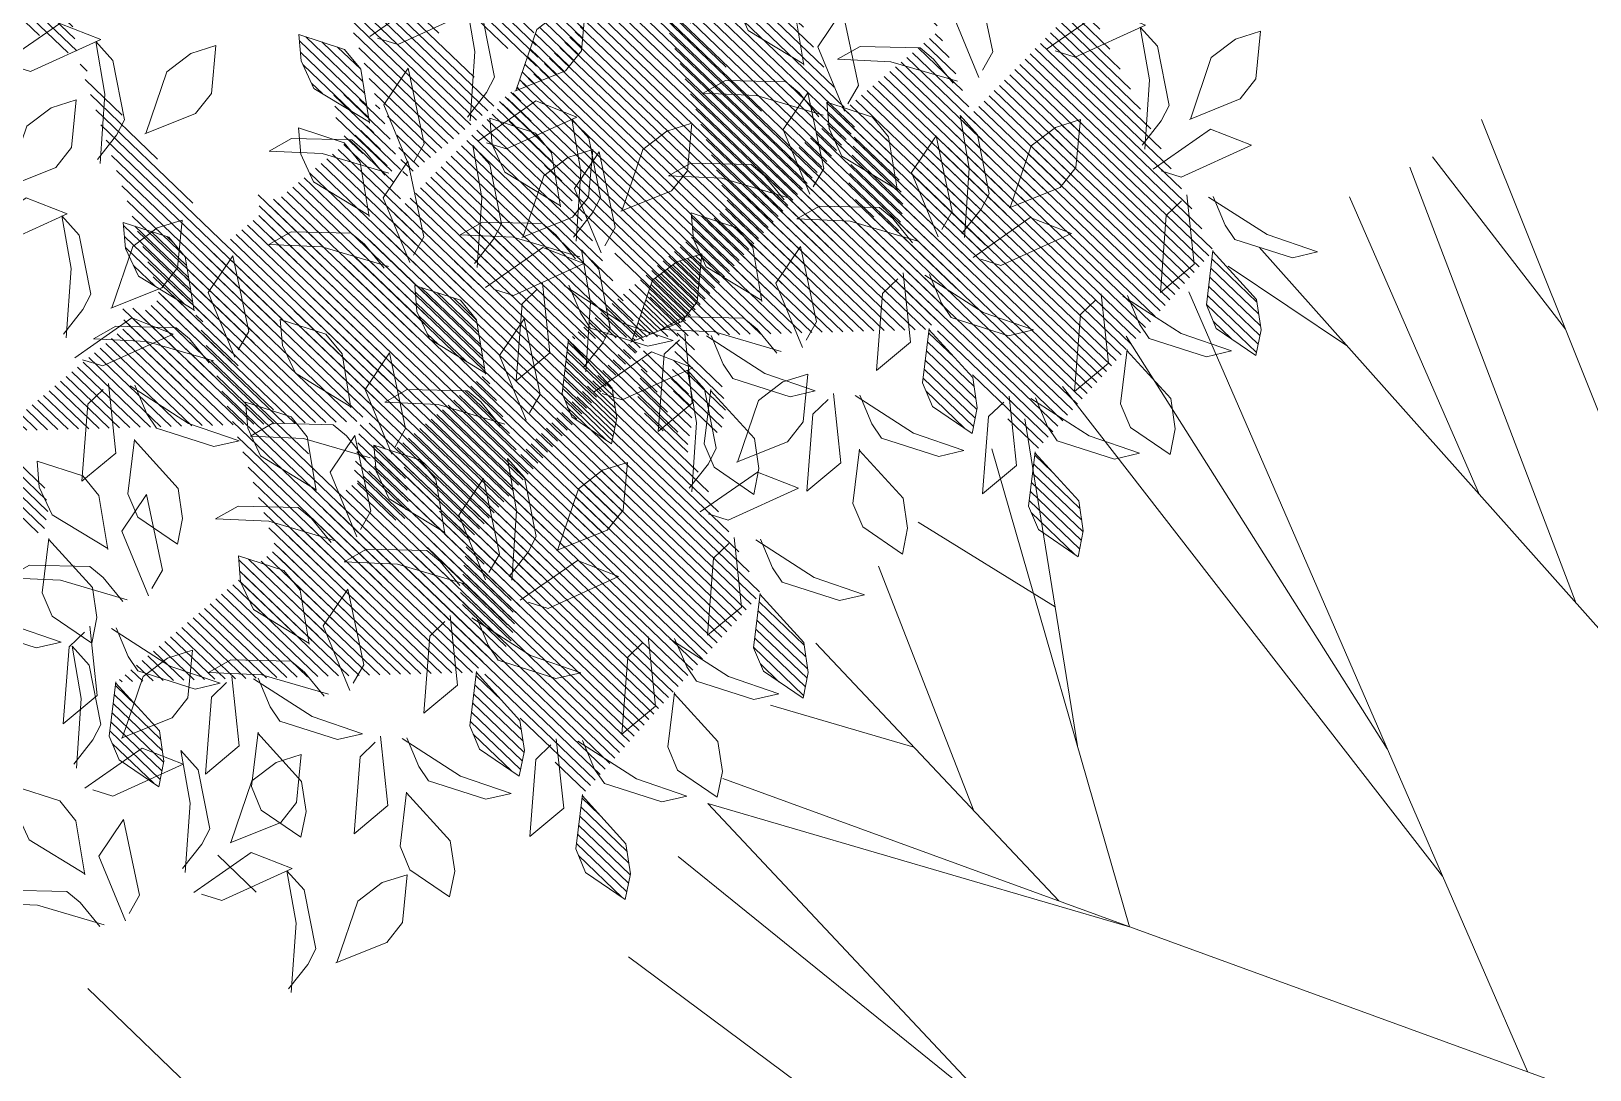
# Model space of a CAD drawing. Header units: centimetres. Extents: x 10243 to 22741, y 2279 to 4414.
# Drawn here: x 12012.47 to 12034.53, y 2874.34 to 2889.04 of the extents above; entities that cross this region are included whole.
import ezdxf

# ---------------------------------------------------------------- set-up
doc = ezdxf.new("R2010")
doc.units = ezdxf.units.CM
doc.header["$MEASUREMENT"] = 0
doc.layers.add('250', color=250, linetype='Continuous')
doc.layers.add('xxx_Auto_Peyzaj_Genel', color=64, linetype='Continuous', lineweight=9)
doc.layers.add('xxx_Auto_Yardimci_Isaret Genel', color=51, linetype='Continuous', lineweight=9)
pattern_1 = [(45, (-1654801.43153, 54992.851125), (-0.0105615167031, 0.0105615167031), [])]
pattern_2 = [(45, (-1654802.367715, 54993.529817), (-0.0105615167031, 0.0105615167031), [])]
pattern_3 = [(45, (-1654801.206286, 54993.366467), (-0.0105615167031, 0.0105615167031), [])]

# ---------------------------------------------------------------- blocks, each defined once
blk = doc.blocks.new('U1')
at = {"lineweight": 0, "true_color": 0x6c822b}
h = blk.add_hatch(dxfattribs=at)
h.set_pattern_fill('ANSI31', color=67, scale=0.11949, style=0)
h.set_pattern_definition([(45, (-1654801.644563, 54993.792634), (-0.0105615167031, 0.0105615167031), [])])
edge = h.paths.add_edge_path()
edge.add_line((-2359703.0339, 78419.8919), (-2359703.018, 78420.0021))
edge.add_line((-2359703.018, 78420.0021), (-2359702.986, 78420.043))
edge.add_line((-2359702.986, 78420.043), (-2359702.8937, 78420.0749))
edge.add_line((-2359702.8937, 78420.0749), (-2359702.8972, 78420.0217))
edge.add_line((-2359702.8972, 78420.0217), (-2359702.9221, 78419.9649))
edge.add_line((-2359702.9221, 78419.9649), (-2359703.034, 78419.8939))
edge.add_line((-2359703.3148, 78420.1114), (-2359703.2989, 78420.2216))
edge.add_line((-2359703.2989, 78420.2216), (-2359703.2669, 78420.2624))
edge.add_line((-2359703.2669, 78420.2624), (-2359703.1746, 78420.2944))
edge.add_line((-2359703.1746, 78420.2944), (-2359703.1781, 78420.2411))
edge.add_line((-2359703.1781, 78420.2411), (-2359703.203, 78420.1843))
edge.add_line((-2359703.203, 78420.1843), (-2359703.3148, 78420.1133))
edge.add_line((-2359703.7013, 78420.4934), (-2359703.8055, 78420.5327))
edge.add_line((-2359703.8055, 78420.5327), (-2359703.8384, 78420.5727))
edge.add_line((-2359703.8384, 78420.5727), (-2359703.8498, 78420.6697))
edge.add_line((-2359703.8498, 78420.6697), (-2359703.7985, 78420.6548))
edge.add_line((-2359703.7985, 78420.6548), (-2359703.7484, 78420.6183))
edge.add_line((-2359703.7484, 78420.6183), (-2359703.7032, 78420.4938))
edge.add_line((-2359703.9545, 78419.9765), (-2359703.9387, 78419.8662))
edge.add_line((-2359703.9387, 78419.8662), (-2359703.9578, 78419.8181))
edge.add_line((-2359703.9578, 78419.8181), (-2359704.0374, 78419.7614))
edge.add_line((-2359704.0374, 78419.7614), (-2359704.049, 78419.8134))
edge.add_line((-2359704.049, 78419.8134), (-2359704.0412, 78419.8749))
edge.add_line((-2359704.0412, 78419.8749), (-2359703.9539, 78419.9746))
edge.add_line((-2359703.5841, 78419.5744), (-2359703.5683, 78419.4641))
edge.add_line((-2359703.5683, 78419.4641), (-2359703.5875, 78419.4159))
edge.add_line((-2359703.5875, 78419.4159), (-2359703.667, 78419.3592))
edge.add_line((-2359703.667, 78419.3592), (-2359703.6786, 78419.4113))
edge.add_line((-2359703.6786, 78419.4113), (-2359703.6708, 78419.4728))
edge.add_line((-2359703.6708, 78419.4728), (-2359703.5835, 78419.5725))
edge.add_line((-2359702.8137, 78420.5751), (-2359702.7978, 78420.6853))
edge.add_line((-2359702.7978, 78420.6853), (-2359702.7658, 78420.7262))
edge.add_line((-2359702.7658, 78420.7262), (-2359702.6735, 78420.7581))
edge.add_line((-2359702.6735, 78420.7581), (-2359702.677, 78420.7049))
edge.add_line((-2359702.677, 78420.7049), (-2359702.7019, 78420.6481))
edge.add_line((-2359702.7019, 78420.6481), (-2359702.8138, 78420.5771))
at = {"lineweight": 0}
h = blk.add_hatch(dxfattribs=at)
h.set_pattern_fill('ANSI31', color=63, scale=0.11949, style=0)
h.set_pattern_definition(pattern_2)
edge = h.paths.add_edge_path()
edge.add_line((-2359703.7571, 78419.6291), (-2359703.7411, 78419.7393))
edge.add_line((-2359703.7411, 78419.7393), (-2359703.7092, 78419.7801))
edge.add_line((-2359703.7092, 78419.7801), (-2359703.6169, 78419.8121))
edge.add_line((-2359703.6169, 78419.8121), (-2359703.6204, 78419.7588))
edge.add_line((-2359703.6204, 78419.7588), (-2359703.6453, 78419.702))
edge.add_line((-2359703.6453, 78419.702), (-2359703.7571, 78419.6311))
edge.add_line((-2359704.0379, 78419.8485), (-2359704.022, 78419.9588))
edge.add_line((-2359704.022, 78419.9588), (-2359703.9901, 78419.9996))
edge.add_line((-2359703.9901, 78419.9996), (-2359703.8977, 78420.0315))
edge.add_line((-2359703.8977, 78420.0315), (-2359703.9013, 78419.9783))
edge.add_line((-2359703.9013, 78419.9783), (-2359703.9261, 78419.9215))
edge.add_line((-2359703.9261, 78419.9215), (-2359704.038, 78419.8505))
edge.add_line((-2359704.4244, 78420.2306), (-2359704.5286, 78420.2699))
edge.add_line((-2359704.5286, 78420.2699), (-2359704.5616, 78420.3099))
edge.add_line((-2359704.5616, 78420.3099), (-2359704.5729, 78420.4069))
edge.add_line((-2359704.5729, 78420.4069), (-2359704.5217, 78420.392))
edge.add_line((-2359704.5217, 78420.392), (-2359704.4716, 78420.3555))
edge.add_line((-2359704.4716, 78420.3555), (-2359704.4263, 78420.231))
edge.add_line((-2359704.6776, 78419.7137), (-2359704.6618, 78419.6034))
edge.add_line((-2359704.6618, 78419.6034), (-2359704.681, 78419.5552))
edge.add_line((-2359704.681, 78419.5552), (-2359704.7606, 78419.4985))
edge.add_line((-2359704.7606, 78419.4985), (-2359704.7722, 78419.5506))
edge.add_line((-2359704.7722, 78419.5506), (-2359704.7643, 78419.6121))
edge.add_line((-2359704.7643, 78419.6121), (-2359704.6771, 78419.7118))
edge.add_line((-2359704.3073, 78419.3115), (-2359704.2915, 78419.2013))
edge.add_line((-2359704.2915, 78419.2013), (-2359704.3106, 78419.1531))
edge.add_line((-2359704.3106, 78419.1531), (-2359704.3902, 78419.0964))
edge.add_line((-2359704.3902, 78419.0964), (-2359704.4018, 78419.1485))
edge.add_line((-2359704.4018, 78419.1485), (-2359704.394, 78419.21))
edge.add_line((-2359704.394, 78419.21), (-2359704.3067, 78419.3097))
edge.add_line((-2359703.5369, 78420.3123), (-2359703.5209, 78420.4225))
edge.add_line((-2359703.5209, 78420.4225), (-2359703.489, 78420.4633))
edge.add_line((-2359703.489, 78420.4633), (-2359703.3966, 78420.4953))
edge.add_line((-2359703.3966, 78420.4953), (-2359703.4002, 78420.442))
edge.add_line((-2359703.4002, 78420.442), (-2359703.4251, 78420.3853))
edge.add_line((-2359703.4251, 78420.3853), (-2359703.5369, 78420.3143))
h = blk.add_hatch(dxfattribs=at)
h.set_pattern_fill('ANSI31', color=41, scale=0.11949, style=0)
h.set_pattern_definition(pattern_2)
edge = h.paths.add_edge_path()
edge.add_line((-2359704.1274, 78420.1716), (-2359704.1115, 78420.2819))
edge.add_line((-2359704.1115, 78420.2819), (-2359704.0795, 78420.3227))
edge.add_line((-2359704.0795, 78420.3227), (-2359703.9872, 78420.3546))
edge.add_line((-2359703.9872, 78420.3546), (-2359703.9908, 78420.3014))
edge.add_line((-2359703.9908, 78420.3014), (-2359704.0156, 78420.2446))
edge.add_line((-2359704.0156, 78420.2446), (-2359704.1275, 78420.1736))
edge.add_line((-2359704.2648, 78419.8093), (-2359704.369, 78419.8486))
edge.add_line((-2359704.369, 78419.8486), (-2359704.402, 78419.8886))
edge.add_line((-2359704.402, 78419.8886), (-2359704.4133, 78419.9857))
edge.add_line((-2359704.4133, 78419.9857), (-2359704.362, 78419.9707))
edge.add_line((-2359704.362, 78419.9707), (-2359704.3119, 78419.9342))
edge.add_line((-2359704.3119, 78419.9342), (-2359704.2667, 78419.8097))
edge.add_line((-2359704.0966, 78419.5669), (-2359704.0807, 78419.4566))
edge.add_line((-2359704.0807, 78419.4566), (-2359704.0999, 78419.4084))
edge.add_line((-2359704.0999, 78419.4084), (-2359704.1795, 78419.3517))
edge.add_line((-2359704.1795, 78419.3517), (-2359704.1911, 78419.4038))
edge.add_line((-2359704.1911, 78419.4038), (-2359704.1832, 78419.4653))
edge.add_line((-2359704.1832, 78419.4653), (-2359704.096, 78419.565))
edge.add_line((-2359703.3622, 78419.5605), (-2359703.3464, 78419.4502))
edge.add_line((-2359703.3464, 78419.4502), (-2359703.3655, 78419.402))
edge.add_line((-2359703.3655, 78419.402), (-2359703.4451, 78419.3454))
edge.add_line((-2359703.4451, 78419.3454), (-2359703.4567, 78419.3974))
edge.add_line((-2359703.4567, 78419.3974), (-2359703.4489, 78419.4589))
edge.add_line((-2359703.4489, 78419.4589), (-2359703.3616, 78419.5586))
at = {"lineweight": 0, "true_color": 0x6c822b}
h = blk.add_hatch(dxfattribs=at)
h.set_pattern_fill('ANSI31', color=67, scale=0.11949, style=0)
h.set_pattern_definition(pattern_3)
edge = h.paths.add_edge_path()
edge.add_line((-2359702.5956, 78419.4657), (-2359702.5797, 78419.576))
edge.add_line((-2359702.5797, 78419.576), (-2359702.5477, 78419.6168))
edge.add_line((-2359702.5477, 78419.6168), (-2359702.4554, 78419.6487))
edge.add_line((-2359702.4554, 78419.6487), (-2359702.459, 78419.5955))
edge.add_line((-2359702.459, 78419.5955), (-2359702.4838, 78419.5387))
edge.add_line((-2359702.4838, 78419.5387), (-2359702.5957, 78419.4677))
edge.add_line((-2359702.8765, 78419.6852), (-2359702.8606, 78419.7954))
edge.add_line((-2359702.8606, 78419.7954), (-2359702.8286, 78419.8362))
edge.add_line((-2359702.8286, 78419.8362), (-2359702.7363, 78419.8682))
edge.add_line((-2359702.7363, 78419.8682), (-2359702.7398, 78419.8149))
edge.add_line((-2359702.7398, 78419.8149), (-2359702.7647, 78419.7582))
edge.add_line((-2359702.7647, 78419.7582), (-2359702.8766, 78419.6872))
edge.add_line((-2359703.263, 78420.0672), (-2359703.3672, 78420.1065))
edge.add_line((-2359703.3672, 78420.1065), (-2359703.4002, 78420.1465))
edge.add_line((-2359703.4002, 78420.1465), (-2359703.4115, 78420.2436))
edge.add_line((-2359703.4115, 78420.2436), (-2359703.3603, 78420.2286))
edge.add_line((-2359703.3603, 78420.2286), (-2359703.3101, 78420.1921))
edge.add_line((-2359703.3101, 78420.1921), (-2359703.2649, 78420.0676))
edge.add_line((-2359703.5162, 78419.5503), (-2359703.5004, 78419.4401))
edge.add_line((-2359703.5004, 78419.4401), (-2359703.5196, 78419.3919))
edge.add_line((-2359703.5196, 78419.3919), (-2359703.5991, 78419.3352))
edge.add_line((-2359703.5991, 78419.3352), (-2359703.6107, 78419.3873))
edge.add_line((-2359703.6107, 78419.3873), (-2359703.6029, 78419.4488))
edge.add_line((-2359703.6029, 78419.4488), (-2359703.5156, 78419.5484))
edge.add_line((-2359703.1458, 78419.1482), (-2359703.13, 78419.0379))
edge.add_line((-2359703.13, 78419.0379), (-2359703.1492, 78418.9898))
edge.add_line((-2359703.1492, 78418.9898), (-2359703.2288, 78418.9331))
edge.add_line((-2359703.2288, 78418.9331), (-2359703.2404, 78418.9852))
edge.add_line((-2359703.2404, 78418.9852), (-2359703.2325, 78419.0467))
edge.add_line((-2359703.2325, 78419.0467), (-2359703.1453, 78419.1463))
edge.add_line((-2359702.3754, 78420.1489), (-2359702.3595, 78420.2592))
edge.add_line((-2359702.3595, 78420.2592), (-2359702.3275, 78420.3))
edge.add_line((-2359702.3275, 78420.3), (-2359702.2352, 78420.3319))
edge.add_line((-2359702.2352, 78420.3319), (-2359702.2388, 78420.2787))
edge.add_line((-2359702.2388, 78420.2787), (-2359702.2636, 78420.2219))
edge.add_line((-2359702.2636, 78420.2219), (-2359702.3755, 78420.1509))
at = {"lineweight": 0}
h = blk.add_hatch(dxfattribs=at)
h.set_pattern_fill('ANSI31', color=41, scale=0.11949, style=0)
h.set_pattern_definition(pattern_3)
edge = h.paths.add_edge_path()
edge.add_line((-2359702.966, 78420.0083), (-2359702.9501, 78420.1185))
edge.add_line((-2359702.9501, 78420.1185), (-2359702.9181, 78420.1593))
edge.add_line((-2359702.9181, 78420.1593), (-2359702.8258, 78420.1913))
edge.add_line((-2359702.8258, 78420.1913), (-2359702.8293, 78420.138))
edge.add_line((-2359702.8293, 78420.138), (-2359702.8542, 78420.0812))
edge.add_line((-2359702.8542, 78420.0812), (-2359702.9661, 78420.0102))
edge.add_line((-2359703.1033, 78419.646), (-2359703.2076, 78419.6853))
edge.add_line((-2359703.2076, 78419.6853), (-2359703.2405, 78419.7253))
edge.add_line((-2359703.2405, 78419.7253), (-2359703.2518, 78419.8223))
edge.add_line((-2359703.2518, 78419.8223), (-2359703.2006, 78419.8074))
edge.add_line((-2359703.2006, 78419.8074), (-2359703.1505, 78419.7709))
edge.add_line((-2359703.1505, 78419.7709), (-2359703.1053, 78419.6464))
edge.add_line((-2359702.9351, 78419.4035), (-2359702.9193, 78419.2933))
edge.add_line((-2359702.9193, 78419.2933), (-2359702.9385, 78419.2451))
edge.add_line((-2359702.9385, 78419.2451), (-2359703.018, 78419.1884))
edge.add_line((-2359703.018, 78419.1884), (-2359703.0296, 78419.2405))
edge.add_line((-2359703.0296, 78419.2405), (-2359703.0218, 78419.302))
edge.add_line((-2359703.0218, 78419.302), (-2359702.9345, 78419.4016))
edge.add_line((-2359702.2008, 78419.3971), (-2359702.185, 78419.2869))
edge.add_line((-2359702.185, 78419.2869), (-2359702.2041, 78419.2387))
edge.add_line((-2359702.2041, 78419.2387), (-2359702.2837, 78419.182))
edge.add_line((-2359702.2837, 78419.182), (-2359702.2953, 78419.2341))
edge.add_line((-2359702.2953, 78419.2341), (-2359702.2875, 78419.2956))
edge.add_line((-2359702.2875, 78419.2956), (-2359702.2002, 78419.3952))
at = {"lineweight": 0, "true_color": 0x6c822b}
h = blk.add_hatch(dxfattribs=at)
h.set_pattern_fill('ANSI31', color=67, scale=0.11949, style=0)
h.set_pattern_definition(pattern_1)
edge = h.paths.add_edge_path()
edge.add_line((-2359702.8209, 78418.9504), (-2359702.805, 78419.0606))
edge.add_line((-2359702.805, 78419.0606), (-2359702.773, 78419.1014))
edge.add_line((-2359702.773, 78419.1014), (-2359702.6807, 78419.1334))
edge.add_line((-2359702.6807, 78419.1334), (-2359702.6842, 78419.0801))
edge.add_line((-2359702.6842, 78419.0801), (-2359702.7091, 78419.0234))
edge.add_line((-2359702.7091, 78419.0234), (-2359702.8209, 78418.9524))
edge.add_line((-2359703.1018, 78419.1698), (-2359703.0858, 78419.2801))
edge.add_line((-2359703.0858, 78419.2801), (-2359703.0539, 78419.3209))
edge.add_line((-2359703.0539, 78419.3209), (-2359702.9615, 78419.3528))
edge.add_line((-2359702.9615, 78419.3528), (-2359702.9651, 78419.2996))
edge.add_line((-2359702.9651, 78419.2996), (-2359702.9899, 78419.2428))
edge.add_line((-2359702.9899, 78419.2428), (-2359703.1018, 78419.1718))
edge.add_line((-2359703.4882, 78419.5519), (-2359703.5924, 78419.5912))
edge.add_line((-2359703.5924, 78419.5912), (-2359703.6254, 78419.6312))
edge.add_line((-2359703.6254, 78419.6312), (-2359703.6367, 78419.7282))
edge.add_line((-2359703.6367, 78419.7282), (-2359703.5855, 78419.7133))
edge.add_line((-2359703.5855, 78419.7133), (-2359703.5354, 78419.6768))
edge.add_line((-2359703.5354, 78419.6768), (-2359703.4902, 78419.5523))
edge.add_line((-2359703.7415, 78419.035), (-2359703.7257, 78418.9247))
edge.add_line((-2359703.7257, 78418.9247), (-2359703.7448, 78418.8765))
edge.add_line((-2359703.7448, 78418.8765), (-2359703.8244, 78418.8198))
edge.add_line((-2359703.8244, 78418.8198), (-2359703.836, 78418.8719))
edge.add_line((-2359703.836, 78418.8719), (-2359703.8282, 78418.9334))
edge.add_line((-2359703.8282, 78418.9334), (-2359703.7409, 78419.0331))
edge.add_line((-2359703.3711, 78418.6329), (-2359703.3553, 78418.5226))
edge.add_line((-2359703.3553, 78418.5226), (-2359703.3744, 78418.4744))
edge.add_line((-2359703.3744, 78418.4744), (-2359703.454, 78418.4177))
edge.add_line((-2359703.454, 78418.4177), (-2359703.4656, 78418.4698))
edge.add_line((-2359703.4656, 78418.4698), (-2359703.4578, 78418.5313))
edge.add_line((-2359703.4578, 78418.5313), (-2359703.3705, 78418.631))
edge.add_line((-2359702.6007, 78419.6336), (-2359702.5847, 78419.7438))
edge.add_line((-2359702.5847, 78419.7438), (-2359702.5528, 78419.7847))
edge.add_line((-2359702.5528, 78419.7847), (-2359702.4605, 78419.8166))
edge.add_line((-2359702.4605, 78419.8166), (-2359702.464, 78419.7634))
edge.add_line((-2359702.464, 78419.7634), (-2359702.4889, 78419.7066))
edge.add_line((-2359702.4889, 78419.7066), (-2359702.6007, 78419.6356))
at = {"lineweight": 0}
h = blk.add_hatch(dxfattribs=at)
h.set_pattern_fill('ANSI31', color=41, scale=0.11949, style=0)
h.set_pattern_definition(pattern_1)
edge = h.paths.add_edge_path()
edge.add_line((-2359703.1913, 78419.4929), (-2359703.1753, 78419.6032))
edge.add_line((-2359703.1753, 78419.6032), (-2359703.1434, 78419.644))
edge.add_line((-2359703.1434, 78419.644), (-2359703.051, 78419.6759))
edge.add_line((-2359703.051, 78419.6759), (-2359703.0546, 78419.6227))
edge.add_line((-2359703.0546, 78419.6227), (-2359703.0794, 78419.5659))
edge.add_line((-2359703.0794, 78419.5659), (-2359703.1913, 78419.4949))
edge.add_line((-2359703.3286, 78419.1306), (-2359703.4328, 78419.1699))
edge.add_line((-2359703.4328, 78419.1699), (-2359703.4658, 78419.2099))
edge.add_line((-2359703.4658, 78419.2099), (-2359703.4771, 78419.307))
edge.add_line((-2359703.4771, 78419.307), (-2359703.4259, 78419.292))
edge.add_line((-2359703.4259, 78419.292), (-2359703.3758, 78419.2555))
edge.add_line((-2359703.3758, 78419.2555), (-2359703.3305, 78419.131))
edge.add_line((-2359703.1604, 78418.8882), (-2359703.1446, 78418.7779))
edge.add_line((-2359703.1446, 78418.7779), (-2359703.1637, 78418.7297))
edge.add_line((-2359703.1637, 78418.7297), (-2359703.2433, 78418.673))
edge.add_line((-2359703.2433, 78418.673), (-2359703.2549, 78418.7251))
edge.add_line((-2359703.2549, 78418.7251), (-2359703.2471, 78418.7866))
edge.add_line((-2359703.2471, 78418.7866), (-2359703.1598, 78418.8863))
edge.add_line((-2359702.426, 78418.8818), (-2359702.4102, 78418.7715))
edge.add_line((-2359702.4102, 78418.7715), (-2359702.4294, 78418.7234))
edge.add_line((-2359702.4294, 78418.7234), (-2359702.5089, 78418.6667))
edge.add_line((-2359702.5089, 78418.6667), (-2359702.5205, 78418.7187))
edge.add_line((-2359702.5205, 78418.7187), (-2359702.5127, 78418.7802))
edge.add_line((-2359702.5127, 78418.7802), (-2359702.4254, 78418.8799))
at = {"lineweight": 0, "true_color": 0x6c822b}
h = blk.add_hatch(dxfattribs=at)
h.set_pattern_fill('ANSI31', color=67, scale=0.1195, style=0)
h.set_pattern_definition([(45, (0, 4e-11), (-0.268285151617, 0.268285151617), [])])
edge = h.paths.add_edge_path()
edge.add_line((-2359701.9845, 78417.9483), (-2359701.9685, 78418.0585))
edge.add_line((-2359701.9685, 78418.0585), (-2359701.9366, 78418.0993))
edge.add_line((-2359701.9366, 78418.0993), (-2359701.8442, 78418.1313))
edge.add_line((-2359701.8442, 78418.1313), (-2359701.8478, 78418.0781))
edge.add_line((-2359701.8478, 78418.0781), (-2359701.8726, 78418.0213))
edge.add_line((-2359701.8726, 78418.0213), (-2359701.9845, 78417.9503))
edge.add_line((-2359702.2653, 78418.1678), (-2359702.2494, 78418.278))
edge.add_line((-2359702.2494, 78418.278), (-2359702.2174, 78418.3188))
edge.add_line((-2359702.2174, 78418.3188), (-2359702.1251, 78418.3508))
edge.add_line((-2359702.1251, 78418.3508), (-2359702.1287, 78418.2975))
edge.add_line((-2359702.1287, 78418.2975), (-2359702.1535, 78418.2407))
edge.add_line((-2359702.1535, 78418.2407), (-2359702.2654, 78418.1697))
edge.add_line((-2359702.6518, 78418.5498), (-2359702.756, 78418.5891))
edge.add_line((-2359702.756, 78418.5891), (-2359702.789, 78418.6291))
edge.add_line((-2359702.789, 78418.6291), (-2359702.8003, 78418.7261))
edge.add_line((-2359702.8003, 78418.7261), (-2359702.7491, 78418.7112))
edge.add_line((-2359702.7491, 78418.7112), (-2359702.699, 78418.6747))
edge.add_line((-2359702.699, 78418.6747), (-2359702.6537, 78418.5502))
edge.add_line((-2359702.905, 78418.0329), (-2359702.8892, 78417.9226))
edge.add_line((-2359702.8892, 78417.9226), (-2359702.9084, 78417.8744))
edge.add_line((-2359702.9084, 78417.8744), (-2359702.9879, 78417.8178))
edge.add_line((-2359702.9879, 78417.8178), (-2359702.9995, 78417.8698))
edge.add_line((-2359702.9995, 78417.8698), (-2359702.9917, 78417.9313))
edge.add_line((-2359702.9917, 78417.9313), (-2359702.9044, 78418.031))
edge.add_line((-2359702.5347, 78417.6308), (-2359702.5189, 78417.5205))
edge.add_line((-2359702.5189, 78417.5205), (-2359702.538, 78417.4723))
edge.add_line((-2359702.538, 78417.4723), (-2359702.6176, 78417.4156))
edge.add_line((-2359702.6176, 78417.4156), (-2359702.6292, 78417.4677))
edge.add_line((-2359702.6292, 78417.4677), (-2359702.6214, 78417.5292))
edge.add_line((-2359702.6214, 78417.5292), (-2359702.5341, 78417.6289))
edge.add_line((-2359701.7643, 78418.6315), (-2359701.7483, 78418.7417))
edge.add_line((-2359701.7483, 78418.7417), (-2359701.7164, 78418.7826))
edge.add_line((-2359701.7164, 78418.7826), (-2359701.624, 78418.8145))
edge.add_line((-2359701.624, 78418.8145), (-2359701.6276, 78418.7613))
edge.add_line((-2359701.6276, 78418.7613), (-2359701.6524, 78418.7045))
edge.add_line((-2359701.6524, 78418.7045), (-2359701.7643, 78418.6335))
at = {"color": 67, "lineweight": 0, "true_color": 0x6c822b}
for points in [[(-2359704.2158, 78420.0907), (-2359704.2379, 78420.1275), (-2359704.2084, 78420.282), (-2359704.1569, 78420.2084), (-2359704.2084, 78420.0759)], [(-2359703.8524, 78420.1082), (-2359703.8364, 78420.2185), (-2359703.8045, 78420.2593), (-2359703.7121, 78420.2912), (-2359703.7157, 78420.238), (-2359703.7405, 78420.1812), (-2359703.8524, 78420.1102)], [(-2359703.1653, 78420.0166), (-2359703.2054, 78420.0654), (-2359703.2222, 78420.0964), (-2359703.201, 78420.2172), (-2359703.1668, 78420.2569), (-2359703.1832, 78420.1496), (-2359703.1707, 78420.0087)], [(-2359702.9858, 78420.1805), (-2359703.0265, 78420.1669), (-2359703.1711, 78420.2289), (-2359703.0881, 78420.2634), (-2359702.9699, 78420.1845)], [(-2359703.9407, 78420.0273), (-2359703.9628, 78420.0641), (-2359703.9334, 78420.2186), (-2359703.8818, 78420.145), (-2359703.9334, 78420.0126)], [(-2359703.263, 78420.0672), (-2359703.3672, 78420.1065), (-2359703.4002, 78420.1465), (-2359703.4115, 78420.2436), (-2359703.3603, 78420.2286), (-2359703.3101, 78420.1921), (-2359703.2649, 78420.0676)], [(-2359702.2372, 78420.1413), (-2359702.2779, 78420.1277), (-2359702.4225, 78420.1897), (-2359702.3395, 78420.2242), (-2359702.2212, 78420.1454)], [(-2359704.3644, 78420.1269), (-2359704.4051, 78420.1132), (-2359704.5497, 78420.1753), (-2359704.4667, 78420.2097), (-2359704.3484, 78420.1309)], [(-2359702.966, 78420.0083), (-2359702.9501, 78420.1185), (-2359702.9181, 78420.1593), (-2359702.8258, 78420.1913), (-2359702.8293, 78420.138), (-2359702.8542, 78420.0812), (-2359702.9661, 78420.0102)], [(-2359702.4103, 78419.9455), (-2359702.4504, 78419.9943), (-2359702.4672, 78420.0253), (-2359702.446, 78420.1461), (-2359702.4118, 78420.1858), (-2359702.4282, 78420.0785), (-2359702.4156, 78419.9376)], [(-2359704.5375, 78419.931), (-2359704.5776, 78419.9798), (-2359704.5944, 78420.0108), (-2359704.5732, 78420.1316), (-2359704.539, 78420.1713), (-2359704.5554, 78420.064), (-2359704.5429, 78419.9231)], [(-2359702.5079, 78419.9961), (-2359702.6121, 78420.0354), (-2359702.6451, 78420.0754), (-2359702.6564, 78420.1725), (-2359702.6052, 78420.1575), (-2359702.5551, 78420.121), (-2359702.5099, 78419.9965)], [(-2359704.1559, 78420.0653), (-2359704.1168, 78420.115), (-2359704.0902, 78420.1381), (-2359703.9677, 78420.1434), (-2359703.9215, 78420.1186), (-2359704.0298, 78420.1115), (-2359704.1648, 78420.0689)], [(-2359703.0544, 78419.9273), (-2359703.0765, 78419.9641), (-2359703.047, 78420.1187), (-2359702.9955, 78420.0451), (-2359703.047, 78419.9126)], [(-2359703.8808, 78420.002), (-2359703.8418, 78420.0517), (-2359703.8151, 78420.0747), (-2359703.6926, 78420.08), (-2359703.6464, 78420.0552), (-2359703.7548, 78420.0481), (-2359703.8897, 78420.0055)], [(-2359702.2211, 78419.8915), (-2359702.3253, 78419.9308), (-2359702.3583, 78419.9708), (-2359702.3696, 78420.0678), (-2359702.3184, 78420.0529), (-2359702.2683, 78420.0164), (-2359702.223, 78419.8918)], [(-2359703.8665, 78419.8603), (-2359703.8886, 78419.8971), (-2359703.8591, 78420.0517), (-2359703.8076, 78419.9781), (-2359703.8591, 78419.8456)], [(-2359703.2029, 78419.9635), (-2359703.2436, 78419.9499), (-2359703.3882, 78420.0119), (-2359703.3053, 78420.0464), (-2359703.187, 78419.9675)], [(-2359704.1671, 78419.7586), (-2359704.2072, 78419.8075), (-2359704.224, 78419.8385), (-2359704.2028, 78419.9593), (-2359704.1686, 78419.999), (-2359704.185, 78419.8917), (-2359704.1725, 78419.7507)], [(-2359703.376, 78419.7676), (-2359703.4162, 78419.8165), (-2359703.433, 78419.8475), (-2359703.4118, 78419.9682), (-2359703.3776, 78420.008), (-2359703.394, 78419.9007), (-2359703.3814, 78419.7597)], [(-2359703.3513, 78419.83), (-2359703.3353, 78419.9402), (-2359703.3034, 78419.981), (-2359703.2111, 78420.013), (-2359703.2146, 78419.9597), (-2359703.2395, 78419.903), (-2359703.3513, 78419.832)], [(-2359702.9614, 78419.8184), (-2359702.9454, 78419.9287), (-2359702.9135, 78419.9695), (-2359702.8212, 78420.0014), (-2359702.8247, 78419.9482), (-2359702.8496, 78419.8914), (-2359702.9614, 78419.8204)], [(-2359704.2648, 78419.8093), (-2359704.369, 78419.8486), (-2359704.402, 78419.8886), (-2359704.4133, 78419.9857), (-2359704.362, 78419.9707), (-2359704.3119, 78419.9342), (-2359704.2667, 78419.8097)], [(-2359703.4737, 78419.8183), (-2359703.5779, 78419.8576), (-2359703.6109, 78419.8976), (-2359703.6222, 78419.9946), (-2359703.571, 78419.9797), (-2359703.5209, 78419.9432), (-2359703.4756, 78419.8187)], [(-2359702.9945, 78419.902), (-2359702.9554, 78419.9517), (-2359702.9288, 78419.9748), (-2359702.8063, 78419.9801), (-2359702.7601, 78419.9552), (-2359702.8684, 78419.9481), (-2359703.0033, 78419.9055)], [(-2359704.1263, 78419.7676), (-2359704.1484, 78419.8044), (-2359704.119, 78419.9589), (-2359704.0674, 78419.8853), (-2359704.119, 78419.7529)], [(-2359703.4397, 78419.749), (-2359703.4617, 78419.7858), (-2359703.4323, 78419.9404), (-2359703.3807, 78419.8668), (-2359703.4323, 78419.7343)], [(-2359703.2711, 78419.7689), (-2359703.3753, 78419.8082), (-2359703.4083, 78419.8482), (-2359703.4196, 78419.9452), (-2359703.3684, 78419.9303), (-2359703.3183, 78419.8938), (-2359703.273, 78419.7693)], [(-2359703.1734, 78419.7182), (-2359703.2136, 78419.7671), (-2359703.2304, 78419.7981), (-2359703.2092, 78419.9188), (-2359703.175, 78419.9586), (-2359703.1914, 78419.8513), (-2359703.1788, 78419.7103)], [(-2359703.8066, 78419.835), (-2359703.7675, 78419.8847), (-2359703.7409, 78419.9078), (-2359703.6184, 78419.9131), (-2359703.5722, 78419.8883), (-2359703.6805, 78419.8812), (-2359703.8155, 78419.8386)], [(-2359703.0497, 78419.7375), (-2359703.0718, 78419.7743), (-2359703.0424, 78419.9289), (-2359702.9908, 78419.8553), (-2359703.0424, 78419.7228)], [(-2359702.1611, 78419.7877), (-2359702.2018, 78419.7741), (-2359702.3464, 78419.8361), (-2359702.2634, 78419.8706), (-2359702.1451, 78419.7917)], [(-2359704.6157, 78419.8163), (-2359704.5841, 78419.7872), (-2359704.5688, 78419.6306), (-2359704.639, 78419.6867), (-2359704.6269, 78419.8283)], [(-2359704.0664, 78419.7423), (-2359704.0273, 78419.792), (-2359704.0007, 78419.815), (-2359703.8782, 78419.8203), (-2359703.832, 78419.7955), (-2359703.9403, 78419.7884), (-2359704.0753, 78419.7458)], [(-2359703.7571, 78419.6291), (-2359703.7411, 78419.7393), (-2359703.7092, 78419.7801), (-2359703.6169, 78419.8121), (-2359703.6204, 78419.7588), (-2359703.6453, 78419.702), (-2359703.7571, 78419.6311)], [(-2359702.6007, 78419.6336), (-2359702.5847, 78419.7438), (-2359702.5528, 78419.7847), (-2359702.4605, 78419.8166), (-2359702.464, 78419.7634), (-2359702.4889, 78419.7066), (-2359702.6007, 78419.6356)], [(-2359702.4318, 78419.6425), (-2359702.536, 78419.6818), (-2359702.569, 78419.7218), (-2359702.5803, 78419.8189), (-2359702.5291, 78419.8039), (-2359702.479, 78419.7674), (-2359702.4338, 78419.6429)], [(-2359702.3342, 78419.5919), (-2359702.3743, 78419.6407), (-2359702.3911, 78419.6717), (-2359702.3699, 78419.7925), (-2359702.3357, 78419.8322), (-2359702.3521, 78419.7249), (-2359702.3396, 78419.584)], [(-2359704.2047, 78419.7056), (-2359704.2454, 78419.6919), (-2359704.39, 78419.754), (-2359704.307, 78419.7885), (-2359704.1888, 78419.7096)], [(-2359703.3797, 78419.7237), (-2359703.3407, 78419.7734), (-2359703.314, 78419.7965), (-2359703.1915, 78419.8018), (-2359703.1454, 78419.777), (-2359703.2537, 78419.7699), (-2359703.3886, 78419.7273)], [(-2359702.9898, 78419.7122), (-2359702.9508, 78419.7619), (-2359702.9241, 78419.7849), (-2359702.8016, 78419.7903), (-2359702.7555, 78419.7654), (-2359702.8638, 78419.7583), (-2359702.9987, 78419.7157)], [(-2359703.3906, 78419.5012), (-2359703.4307, 78419.5501), (-2359703.4475, 78419.581), (-2359703.4263, 78419.7018), (-2359703.3921, 78419.7416), (-2359703.4085, 78419.6343), (-2359703.3959, 78419.4933)], [(-2359703.2111, 78419.6652), (-2359703.2518, 78419.6515), (-2359703.3964, 78419.7136), (-2359703.3134, 78419.7481), (-2359703.1951, 78419.6692)], [(-2359703.8454, 78419.5481), (-2359703.8675, 78419.5849), (-2359703.8381, 78419.7395), (-2359703.7865, 78419.6659), (-2359703.8381, 78419.5334)], [(-2359703.4882, 78419.5519), (-2359703.5924, 78419.5912), (-2359703.6254, 78419.6312), (-2359703.6367, 78419.7282), (-2359703.5855, 78419.7133), (-2359703.5354, 78419.6768), (-2359703.4902, 78419.5523)], [(-2359704.0346, 78419.6695), (-2359704.003, 78419.6404), (-2359703.9877, 78419.4838), (-2359704.0579, 78419.5399), (-2359704.0458, 78419.6815)], [(-2359704.0992, 78419.6768), (-2359704.1227, 78419.6182), (-2359704.1417, 78419.5885), (-2359704.2578, 78419.5488), (-2359704.3091, 78419.5597), (-2359704.2072, 78419.597), (-2359704.0897, 78419.6759)], [(-2359703.3649, 78419.6705), (-2359703.3883, 78419.6118), (-2359703.4074, 78419.5821), (-2359703.5234, 78419.5425), (-2359703.5747, 78419.5533), (-2359703.4728, 78419.5906), (-2359703.3554, 78419.6696)], [(-2359703.3003, 78419.6631), (-2359703.2687, 78419.634), (-2359703.2533, 78419.4774), (-2359703.3236, 78419.5335), (-2359703.3115, 78419.6751)], [(-2359703.1913, 78419.4929), (-2359703.1753, 78419.6032), (-2359703.1434, 78419.644), (-2359703.051, 78419.6759), (-2359703.0546, 78419.6227), (-2359703.0794, 78419.5659), (-2359703.1913, 78419.4949)], [(-2359702.3718, 78419.5388), (-2359702.4125, 78419.5252), (-2359702.5571, 78419.5872), (-2359702.4741, 78419.6217), (-2359702.3558, 78419.5428)], [(-2359703.7855, 78419.5228), (-2359703.7465, 78419.5725), (-2359703.7198, 78419.5956), (-2359703.5973, 78419.6009), (-2359703.5512, 78419.576), (-2359703.6595, 78419.5689), (-2359703.7944, 78419.5264)], [(-2359703.2796, 78419.412), (-2359703.3017, 78419.4488), (-2359703.2723, 78419.6033), (-2359703.2207, 78419.5297), (-2359703.2723, 78419.3972)], [(-2359702.9162, 78419.4296), (-2359702.9002, 78419.5398), (-2359702.8683, 78419.5806), (-2359702.776, 78419.6125), (-2359702.7795, 78419.5593), (-2359702.8044, 78419.5025), (-2359702.9162, 78419.4315)], [(-2359702.6291, 78419.5273), (-2359702.5901, 78419.577), (-2359702.5634, 78419.6001), (-2359702.4409, 78419.6054), (-2359702.3948, 78419.5806), (-2359702.5031, 78419.5735), (-2359702.638, 78419.5309)], [(-2359704.0966, 78419.5669), (-2359704.0807, 78419.4566), (-2359704.0999, 78419.4084), (-2359704.1795, 78419.3517), (-2359704.1911, 78419.4038), (-2359704.1832, 78419.4653), (-2359704.096, 78419.565)], [(-2359703.6522, 78419.562), (-2359703.6757, 78419.5033), (-2359703.6947, 78419.4736), (-2359703.8108, 78419.434), (-2359703.8621, 78419.4448), (-2359703.7602, 78419.4821), (-2359703.6427, 78419.5611)], [(-2359703.5876, 78419.5546), (-2359703.556, 78419.5255), (-2359703.5407, 78419.3689), (-2359703.6109, 78419.425), (-2359703.5988, 78419.5666)], [(-2359703.3622, 78419.5605), (-2359703.3464, 78419.4502), (-2359703.3655, 78419.402), (-2359703.4451, 78419.3454), (-2359703.4567, 78419.3974), (-2359703.4489, 78419.4589), (-2359703.3616, 78419.5586)], [(-2359703.4282, 78419.4482), (-2359703.4689, 78419.4345), (-2359703.6135, 78419.4966), (-2359703.5305, 78419.531), (-2359703.4122, 78419.4522)], [(-2359703.0045, 78419.3486), (-2359703.0266, 78419.3854), (-2359702.9972, 78419.54), (-2359702.9456, 78419.4664), (-2359702.9972, 78419.3339)], [(-2359703.6013, 78419.2523), (-2359703.6414, 78419.3011), (-2359703.6582, 78419.3321), (-2359703.637, 78419.4529), (-2359703.6028, 78419.4926), (-2359703.6192, 78419.3853), (-2359703.6067, 78419.2444)], [(-2359702.4124, 78419.4771), (-2359702.3808, 78419.4481), (-2359702.3655, 78419.2915), (-2359702.4357, 78419.3475), (-2359702.4236, 78419.4892)], [(-2359703.6989, 78419.303), (-2359703.8032, 78419.3423), (-2359703.8361, 78419.3823), (-2359703.8475, 78419.4793), (-2359703.7962, 78419.4644), (-2359703.7461, 78419.4279), (-2359703.7009, 78419.3033)], [(-2359703.2197, 78419.3866), (-2359703.1806, 78419.4363), (-2359703.154, 78419.4594), (-2359703.0315, 78419.4647), (-2359702.9853, 78419.4399), (-2359703.0936, 78419.4328), (-2359703.2286, 78419.3902)], [(-2359702.477, 78419.4845), (-2359702.5005, 78419.4258), (-2359702.5195, 78419.3962), (-2359702.6356, 78419.3565), (-2359702.6869, 78419.3673), (-2359702.585, 78419.4047), (-2359702.4675, 78419.4836)], [(-2359703.8877, 78419.4269), (-2359703.8562, 78419.3978), (-2359703.8408, 78419.2412), (-2359703.911, 78419.2973), (-2359703.899, 78419.439)], [(-2359703.6496, 78419.452), (-2359703.6338, 78419.3417), (-2359703.6529, 78419.2935), (-2359703.7325, 78419.2368), (-2359703.7441, 78419.2889), (-2359703.7362, 78419.3504), (-2359703.649, 78419.4501)], [(-2359702.8419, 78419.2626), (-2359702.826, 78419.3728), (-2359702.794, 78419.4137), (-2359702.7017, 78419.4456), (-2359702.7053, 78419.3924), (-2359702.7301, 78419.3356), (-2359702.842, 78419.2646)], [(-2359702.9446, 78419.3233), (-2359702.9056, 78419.373), (-2359702.8789, 78419.396), (-2359702.7564, 78419.4014), (-2359702.7103, 78419.3765), (-2359702.8186, 78419.3694), (-2359702.9535, 78419.3268)], [(-2359702.9303, 78419.1816), (-2359702.9524, 78419.2184), (-2359702.9229, 78419.373), (-2359702.8714, 78419.2994), (-2359702.9229, 78419.1669)], [(-2359702.4743, 78419.3745), (-2359702.4585, 78419.2643), (-2359702.4777, 78419.2161), (-2359702.5573, 78419.1594), (-2359702.5689, 78419.2115), (-2359702.561, 78419.273), (-2359702.4738, 78419.3727)], [(-2359703.1018, 78419.1698), (-2359703.0858, 78419.2801), (-2359703.0539, 78419.3209), (-2359702.9615, 78419.3528), (-2359702.9651, 78419.2996), (-2359702.9899, 78419.2428), (-2359703.1018, 78419.1718)], [(-2359702.4151, 78419.1513), (-2359702.3992, 78419.2615), (-2359702.3672, 78419.3023), (-2359702.2749, 78419.3343), (-2359702.2784, 78419.2811), (-2359702.3033, 78419.2243), (-2359702.4151, 78419.1533)], [(-2359703.9497, 78419.3243), (-2359703.9339, 78419.2141), (-2359703.953, 78419.1659), (-2359704.0326, 78419.1092), (-2359704.0442, 78419.1613), (-2359704.0364, 78419.2228), (-2359703.9491, 78419.3224)], [(-2359703.3286, 78419.1306), (-2359703.4328, 78419.1699), (-2359703.4658, 78419.2099), (-2359703.4771, 78419.307), (-2359703.4259, 78419.292), (-2359703.3758, 78419.2555), (-2359703.3305, 78419.131)], [(-2359703.2309, 78419.08), (-2359703.271, 78419.1288), (-2359703.2878, 78419.1598), (-2359703.2666, 78419.2806), (-2359703.2324, 78419.3203), (-2359703.2488, 78419.213), (-2359703.2363, 78419.0721)], [(-2359703.6389, 78419.1992), (-2359703.6796, 78419.1856), (-2359703.8242, 78419.2476), (-2359703.7412, 78419.2821), (-2359703.623, 78419.2033)], [(-2359703.1901, 78419.0889), (-2359703.2122, 78419.1257), (-2359703.1828, 78419.2803), (-2359703.1312, 78419.2067), (-2359703.1828, 78419.0742)], [(-2359702.8704, 78419.1563), (-2359702.8313, 78419.206), (-2359702.8047, 78419.2291), (-2359702.6822, 78419.2344), (-2359702.636, 78419.2096), (-2359702.7443, 78419.2025), (-2359702.8793, 78419.1599)], [(-2359702.5035, 78419.0703), (-2359702.5256, 78419.1071), (-2359702.4961, 78419.2617), (-2359702.4446, 78419.1881), (-2359702.4961, 78419.0556)], [(-2359702.2955, 78419.1767), (-2359702.2797, 78419.0664), (-2359702.2989, 78419.0182), (-2359702.3785, 78418.9616), (-2359702.3901, 78419.0136), (-2359702.3822, 78419.0751), (-2359702.295, 78419.1748)], [(-2359703.6795, 78419.1376), (-2359703.6479, 78419.1085), (-2359703.6326, 78418.9519), (-2359703.7028, 78419.008), (-2359703.6907, 78419.1496)], [(-2359703.1302, 78419.0636), (-2359703.0912, 78419.1133), (-2359703.0645, 78419.1363), (-2359702.942, 78419.1417), (-2359702.8958, 78419.1168), (-2359703.0042, 78419.1097), (-2359703.1391, 78419.0671)], [(-2359703.2685, 78419.0269), (-2359703.3092, 78419.0132), (-2359703.4538, 78419.0753), (-2359703.3709, 78419.1098), (-2359703.2526, 78419.0309)], [(-2359702.8209, 78418.9504), (-2359702.805, 78419.0606), (-2359702.773, 78419.1014), (-2359702.6807, 78419.1334), (-2359702.6842, 78419.0801), (-2359702.7091, 78419.0234), (-2359702.8209, 78418.9524)], [(-2359702.4435, 78419.045), (-2359702.4045, 78419.0947), (-2359702.3779, 78419.1178), (-2359702.2553, 78419.1231), (-2359702.2092, 78419.0983), (-2359702.3175, 78419.0912), (-2359702.4524, 78419.0486)], [(-2359702.1067, 78419.0824), (-2359702.1301, 78419.0237), (-2359702.1492, 78418.9941), (-2359702.2652, 78418.9544), (-2359702.3165, 78418.9652), (-2359702.2146, 78419.0026), (-2359702.0972, 78419.0815)], [(-2359702.9093, 78418.8694), (-2359702.9313, 78418.9062), (-2359702.9019, 78419.0608), (-2359702.8503, 78418.9872), (-2359702.9019, 78418.8547)], [(-2359703.1631, 78418.9982), (-2359703.1865, 78418.9395), (-2359703.2056, 78418.9098), (-2359703.3216, 78418.8701), (-2359703.3729, 78418.881), (-2359703.271, 78418.9183), (-2359703.1535, 78418.9973)], [(-2359703.0984, 78418.9908), (-2359703.0669, 78418.9617), (-2359703.0515, 78418.8051), (-2359703.1217, 78418.8612), (-2359703.1096, 78419.0028)], [(-2359702.4287, 78418.9918), (-2359702.4522, 78418.9331), (-2359702.4712, 78418.9034), (-2359702.5872, 78418.8638), (-2359702.6385, 78418.8746), (-2359702.5366, 78418.9119), (-2359702.4192, 78418.9909)], [(-2359702.3641, 78418.9844), (-2359702.3325, 78418.9553), (-2359702.3172, 78418.7987), (-2359702.3874, 78418.8548), (-2359702.3753, 78418.9964)], [(-2359703.5007, 78418.9397), (-2359703.4691, 78418.9106), (-2359703.4538, 78418.754), (-2359703.524, 78418.8101), (-2359703.5119, 78418.9518)], [(-2359702.337, 78418.7161), (-2359702.3771, 78418.765), (-2359702.3939, 78418.796), (-2359702.3727, 78418.9167), (-2359702.3385, 78418.9565), (-2359702.3549, 78418.8492), (-2359702.3424, 78418.7082)], [(-2359702.8493, 78418.8441), (-2359702.8103, 78418.8938), (-2359702.7836, 78418.9169), (-2359702.6611, 78418.9222), (-2359702.615, 78418.8974), (-2359702.7233, 78418.8903), (-2359702.8582, 78418.8477)], [(-2359702.4347, 78418.7668), (-2359702.5389, 78418.8061), (-2359702.5719, 78418.8461), (-2359702.5832, 78418.9432), (-2359702.532, 78418.9282), (-2359702.4819, 78418.8917), (-2359702.4366, 78418.7672)], [(-2359703.1604, 78418.8882), (-2359703.1446, 78418.7779), (-2359703.1637, 78418.7297), (-2359703.2433, 78418.673), (-2359703.2549, 78418.7251), (-2359703.2471, 78418.7866), (-2359703.1598, 78418.8863)], [(-2359702.6514, 78418.8759), (-2359702.6199, 78418.8468), (-2359702.6045, 78418.6902), (-2359702.6747, 78418.7463), (-2359702.6627, 78418.8879)], [(-2359702.7161, 78418.8833), (-2359702.7395, 78418.8246), (-2359702.7586, 78418.7949), (-2359702.8746, 78418.7553), (-2359702.9259, 78418.7661), (-2359702.824, 78418.8034), (-2359702.7065, 78418.8824)], [(-2359702.426, 78418.8818), (-2359702.4102, 78418.7715), (-2359702.4294, 78418.7234), (-2359702.5089, 78418.6667), (-2359702.5205, 78418.7187), (-2359702.5127, 78418.7802), (-2359702.4254, 78418.8799)], [(-2359702.9516, 78418.7482), (-2359702.92, 78418.7191), (-2359702.9046, 78418.5625), (-2359702.9749, 78418.6186), (-2359702.9628, 78418.7603)], [(-2359702.7134, 78418.7733), (-2359702.6976, 78418.663), (-2359702.7167, 78418.6148), (-2359702.7963, 78418.5582), (-2359702.8079, 78418.6102), (-2359702.8001, 78418.6717), (-2359702.7128, 78418.7714)], [(-2359703.3092, 78418.7355), (-2359703.2776, 78418.7064), (-2359703.2622, 78418.5498), (-2359703.3325, 78418.6059), (-2359703.3204, 78418.7475)], [(-2359703.0162, 78418.7556), (-2359703.0396, 78418.6969), (-2359703.0587, 78418.6673), (-2359703.1747, 78418.6276), (-2359703.226, 78418.6384), (-2359703.1241, 78418.6758), (-2359703.0067, 78418.7547)], [(-2359702.6518, 78418.5498), (-2359702.756, 78418.5891), (-2359702.789, 78418.6291), (-2359702.8003, 78418.7261), (-2359702.7491, 78418.7112), (-2359702.699, 78418.6747), (-2359702.6537, 78418.5502)], [(-2359702.5541, 78418.4991), (-2359702.5942, 78418.548), (-2359702.611, 78418.5789), (-2359702.5899, 78418.6997), (-2359702.5557, 78418.7395), (-2359702.572, 78418.6322), (-2359702.5595, 78418.4912)], [(-2359702.3746, 78418.6631), (-2359702.4153, 78418.6494), (-2359702.5599, 78418.7115), (-2359702.477, 78418.746), (-2359702.3587, 78418.6671)], [(-2359702.3548, 78418.4908), (-2359702.3389, 78418.6011), (-2359702.3069, 78418.6419), (-2359702.2146, 78418.6738), (-2359702.2182, 78418.6206), (-2359702.243, 78418.5638), (-2359702.3549, 78418.4928)], [(-2359702.4432, 78418.4099), (-2359702.4653, 78418.4467), (-2359702.4358, 78418.6012), (-2359702.3843, 78418.5276), (-2359702.4358, 78418.3951)], [(-2359702.5918, 78418.4461), (-2359702.6325, 78418.4324), (-2359702.7771, 78418.4945), (-2359702.6941, 78418.529), (-2359702.5758, 78418.4501)], [(-2359702.3833, 78418.3846), (-2359702.3442, 78418.4342), (-2359702.3176, 78418.4573), (-2359702.1951, 78418.4626), (-2359702.1489, 78418.4378), (-2359702.2572, 78418.4307), (-2359702.3922, 78418.3881)]]:
    blk.add_lwpolyline(points, dxfattribs=at)
at = {"color": 63, "lineweight": 0}
for points in [[(-2359704.0379, 78419.8485), (-2359704.022, 78419.9588), (-2359703.9901, 78419.9996), (-2359703.8977, 78420.0315), (-2359703.9013, 78419.9783), (-2359703.9261, 78419.9215), (-2359704.038, 78419.8505)], [(-2359702.6891, 78419.5526), (-2359702.7111, 78419.5894), (-2359702.6817, 78419.744), (-2359702.6301, 78419.6704), (-2359702.6817, 78419.5379)], [(-2359704.4369, 78419.6184), (-2359704.4053, 78419.5893), (-2359704.39, 78419.4327), (-2359704.4602, 78419.4888), (-2359704.4481, 78419.6304)]]:
    blk.add_lwpolyline(points, dxfattribs=at)
at = {"layer": '250', "lineweight": 0}
for points in [[(-2359704.6351, 78419.9817), (-2359704.7393, 78420.021), (-2359704.7723, 78420.061), (-2359704.7836, 78420.158), (-2359704.7324, 78420.1431), (-2359704.6823, 78420.1066), (-2359704.6371, 78419.982)], [(-2359704.5751, 78419.8779), (-2359704.6158, 78419.8643), (-2359704.7604, 78419.9263), (-2359704.6774, 78419.9608), (-2359704.5591, 78419.8819)], [(-2359704.6803, 78419.8237), (-2359704.7038, 78419.765), (-2359704.7228, 78419.7353), (-2359704.8389, 78419.6956), (-2359704.8902, 78419.7065), (-2359704.7883, 78419.7438), (-2359704.6708, 78419.8227)], [(-2359704.6776, 78419.7137), (-2359704.6618, 78419.6034), (-2359704.681, 78419.5552), (-2359704.7606, 78419.4985), (-2359704.7722, 78419.5506), (-2359704.7643, 78419.6121), (-2359704.6771, 78419.7118)], [(-2359704.5015, 78419.6258), (-2359704.525, 78419.5671), (-2359704.544, 78419.5374), (-2359704.6601, 78419.4978), (-2359704.7114, 78419.5086), (-2359704.6095, 78419.546), (-2359704.492, 78419.6249)], [(-2359704.4988, 78419.5158), (-2359704.483, 78419.4055), (-2359704.5022, 78419.3574), (-2359704.5818, 78419.3007), (-2359704.5934, 78419.3528), (-2359704.5855, 78419.4143), (-2359704.4983, 78419.5139)], [(-2359704.2453, 78419.4142), (-2359704.2138, 78419.3851), (-2359704.1984, 78419.2285), (-2359704.2686, 78419.2845), (-2359704.2566, 78419.4262)], [(-2359703.9524, 78419.4343), (-2359703.9758, 78419.3756), (-2359703.9949, 78419.346), (-2359704.1109, 78419.3063), (-2359704.1622, 78419.3171), (-2359704.0603, 78419.3545), (-2359703.9429, 78419.4334)], [(-2359704.31, 78419.4215), (-2359704.3334, 78419.3628), (-2359704.3525, 78419.3332), (-2359704.4685, 78419.2935), (-2359704.5198, 78419.3043), (-2359704.4179, 78419.3417), (-2359704.3004, 78419.4206)], [(-2359704.3073, 78419.3115), (-2359704.2915, 78419.2013), (-2359704.3106, 78419.1531), (-2359704.3902, 78419.0964), (-2359704.4018, 78419.1485), (-2359704.394, 78419.21), (-2359704.3067, 78419.3097)], [(-2359703.7441, 78419.145), (-2359703.7676, 78419.0863), (-2359703.7866, 78419.0566), (-2359703.9027, 78419.017), (-2359703.954, 78419.0278), (-2359703.8521, 78419.0651), (-2359703.7346, 78419.1441)], [(-2359703.7415, 78419.035), (-2359703.7257, 78418.9247), (-2359703.7448, 78418.8765), (-2359703.8244, 78418.8198), (-2359703.836, 78418.8719), (-2359703.8282, 78418.9334), (-2359703.7409, 78419.0331)], [(-2359703.5654, 78418.9471), (-2359703.5888, 78418.8884), (-2359703.6079, 78418.8588), (-2359703.7239, 78418.8191), (-2359703.7752, 78418.8299), (-2359703.6733, 78418.8673), (-2359703.5558, 78418.9462)], [(-2359703.5627, 78418.8371), (-2359703.5469, 78418.7269), (-2359703.566, 78418.6787), (-2359703.6456, 78418.622), (-2359703.6572, 78418.6741), (-2359703.6494, 78418.7356), (-2359703.5621, 78418.8352)], [(-2359703.3738, 78418.7428), (-2359703.3972, 78418.6842), (-2359703.4163, 78418.6545), (-2359703.5323, 78418.6148), (-2359703.5836, 78418.6257), (-2359703.4817, 78418.663), (-2359703.3643, 78418.7419)], [(-2359703.3711, 78418.6329), (-2359703.3553, 78418.5226), (-2359703.3744, 78418.4744), (-2359703.454, 78418.4177), (-2359703.4656, 78418.4698), (-2359703.4578, 78418.5313), (-2359703.3705, 78418.631)], [(-2359703.0135, 78418.6456), (-2359702.9977, 78418.5354), (-2359703.0168, 78418.4872), (-2359703.0964, 78418.4305), (-2359703.108, 78418.4826), (-2359703.1002, 78418.5441), (-2359703.0129, 78418.6437)], [(-2359702.8625, 78418.3009), (-2359702.9667, 78418.3402), (-2359702.9997, 78418.3802), (-2359703.011, 78418.4772), (-2359702.9598, 78418.4623), (-2359702.9097, 78418.4258), (-2359702.8645, 78418.3013)], [(-2359702.7649, 78418.2502), (-2359702.805, 78418.299), (-2359702.8218, 78418.33), (-2359702.8006, 78418.4508), (-2359702.7664, 78418.4905), (-2359702.7828, 78418.3832), (-2359702.7702, 78418.2423)]]:
    blk.add_lwpolyline(points, dxfattribs=at)
blk = doc.blocks.new('ADFDDS')
at = {"color": 253, "linetype": 'ByBlock', "true_color": 0xa4c99c}
for p, q in [((-40.394, 18.39), (-51.705, 30.439)), ((-19.093, 1.193), (-52.835, 28.434)), ((-43.604, 16.397), (-54.701, 24.653))]:
    blk.add_line(p, q, dxfattribs=at)
at = {"layer": 'xxx_Auto_Peyzaj_Genel', "color": 67, "linetype": 'Continuous', "lineweight": 0, "true_color": 0x67775a}
for p, q in [((0, 0), (-22.5, 56.25)), ((-19.335, 48.337), (-24.35, 54.837)), ((-18.927, 37.987), (-25.214, 54.445)), ((-22.576, 42.085), (-27.492, 53.331)), ((-12.149, 30.372), (-30.897, 51.433)), ((-27.563, 47.688), (-32.072, 50.709)), ((-20.77, 20.316), (-33.553, 49.741)), ((-26.064, 32.502), (-35.914, 48.064)), ((-23.972, 27.687), (-38.316, 46.173)), ((-37.759, 32.61), (-39.741, 44.951)), ((-35.79, 25.786), (-40.992, 43.814)), ((-38.602, 37.859), (-43.765, 41.044)), ((-41.664, 30.154), (-45.262, 39.387)), ((-38.465, 26.76), (-47.632, 36.486)), ((-43.933, 32.561), (-49.341, 34.139)), ((-5.971, 14.927), (-51.142, 31.376)), ((-51.705, 30.439), (-35.79, 25.786))]:
    blk.add_line(p, q, dxfattribs=at)

msp = doc.modelspace()

# ---------------------------------------------------------------- block references
at = {"extrusion": (7.374e-13, 3.02e-14, -1), "xscale": 6.952506840120427, "yscale": 6.952506840120427, "zscale": 6.952506840120427, "rotation": 358.8247405303607}
msp.add_blockref('U1', (16379199.75, -878708.845, 0), dxfattribs=at)
at = {"layer": 'xxx_Auto_Yardimci_Isaret Genel', "color": 253, "true_color": 0xbeb4b1, "xscale": 0.375, "yscale": 0.375, "zscale": 0.375}
msp.add_blockref('ADFDDS', (12041.437, 2866.698), dxfattribs=at)

doc.saveas('drawing.dxf')
